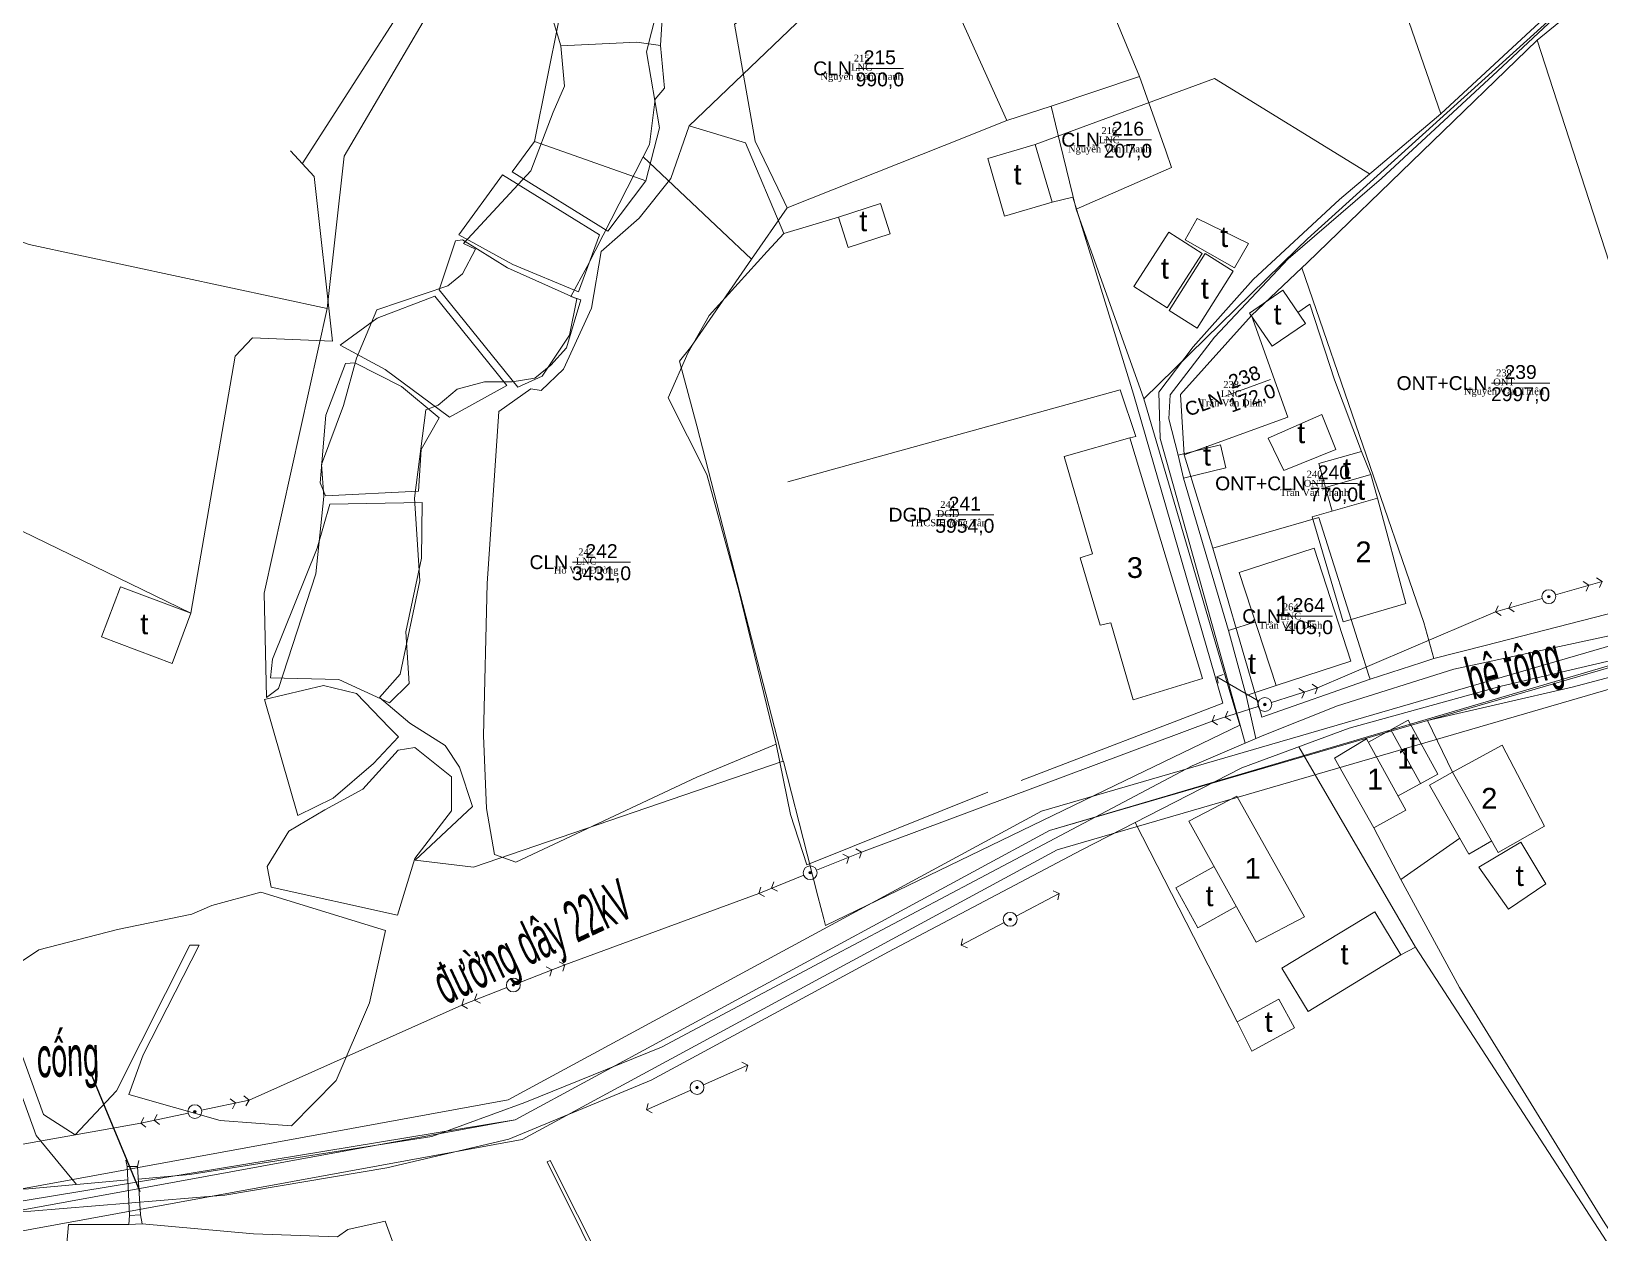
# Model space of a CAD drawing. Header units: metres. Extents: x 0 to 551036, y 0 to 1845929.
# Drawn here: x 547745.9 to 547972.4, y 1842076.3 to 1842249.8 of the extents above; entities that cross this region are included whole.
import ezdxf
from ezdxf.enums import TextEntityAlignment as Align

# ---------------------------------------------------------------- set-up
doc = ezdxf.new("R2010")
doc.units = ezdxf.units.M
doc.header["$MEASUREMENT"] = 0
doc.layers.get('Defpoints').update_dxf_attribs({"lineweight": 0})
for name, color, linetype, lineweight in [('BD HH1 KEM TMB$0$caucong', 7, 'Continuous', 0), ('BD HH1 KEM TMB$0$chamnha', 7, 'Continuous', 0), ('BD HH1 KEM TMB$0$Duong BT', 7, 'Continuous', 0), ('BD HH1 KEM TMB$0$duongdapcao', 7, 'Continuous', 0), ('BD HH1 KEM TMB$0$duongdat', 7, 'Continuous', 0), ('BD HH1 KEM TMB$0$duongdaydien', 7, 'Continuous', 0), ('BD HH1 KEM TMB$0$ghichuthuyetminh', 7, 'Continuous', 0), ('BD HH1 KEM TMB$0$Line7', 7, 'Continuous', 0), ('BD HH1 KEM TMB$0$nha', 7, 'Continuous', 0), ('BD HH1 KEM TMB$0$ranhgioithucvat', 7, 'Continuous', 0), ('BD HH1 KEM TMB$0$tuong_ke', 7, 'Continuous', 0), ('Level 10', 7, 'Continuous', 0), ('Level 13', 7, 'Continuous', 0), ('Level 15', 7, 'Continuous', 0), ('Level 2', 7, 'Continuous', 0), ('Level 4', 7, 'Continuous', 0)]:
    doc.layers.add(name, color=color, linetype=linetype, lineweight=lineweight)
doc.styles.add('BD HH1 KEM TMB$0$chamnha', font='', dxfattribs={"height": 4})
doc.styles.add('BD HH1 KEM TMB$0$ghichuduongdien', font='', dxfattribs={"height": 6})
doc.styles.add('BD HH1 KEM TMB$0$Standard', font='txt.shx')
doc.styles.get("Standard").update_dxf_attribs({"font": '', "height": 4})
doc.styles.add('Style-Arial', font='arial.ttf')
doc.styles.add('Style-Times New Roman', font='times.ttf')
doc.styles.get('BD HH1 KEM TMB$0$chamnha').set_extended_font_data('.VnArial')
doc.styles.get('BD HH1 KEM TMB$0$ghichuduongdien').set_extended_font_data('.VnArial Narrow')
doc.styles.get('Standard').set_extended_font_data('.VnArial')
doc.dimstyles.get("Standard").update_dxf_attribs({"dimtxt": 0.18, "dimasz": 0.18, "dimexe": 0.18, "dimexo": 0.0625, "dimgap": 0.09, "dimtad": 0, "dimtih": 1, "dimtoh": 1, "dimdec": 4, "dimzin": 0, "dimdsep": 46, "dimtxsty": 'Standard', "dimcen": 0.09, "dimadec": 0, "dimazin": 0, "dimtfac": 1, "dimtdec": 4, "dimtofl": 0, "dimtmove": 0, "dimatfit": 3, "dimfxl": 1, "dimtolj": 1, "dimtzin": 0, "dimarcsym": 0})

# ---------------------------------------------------------------- blocks, each defined once
blk = doc.blocks.new('BD HH1 KEM TMB$0$caothe')
blk.add_hatch(color=256).paths.add_polyline_path([(1.8, 0, 1), (-1.8, 0, 1)])
for p, q in [((-80, 0), (-73.9, 7.3)), ((-10, 0), (-80, 0)), ((-80, 0), (-73.9, -7.3)), ((-60, 0), (-53.9, 7.3)), ((-60, 0), (-53.9, -7.3)), ((10, 0), (80, 0)), ((60, 0), (53.9, 7.3)), ((60, 0), (53.9, -7.3)), ((80, 0), (73.9, 7.3)), ((80, 0), (73.9, -7.3))]:
    blk.add_line(p, q)
for radius in [10, 1.81]:
    blk.add_circle((0, 0), radius)
blk = doc.blocks.new('BD HH1 KEM TMB$0$hathe')
blk.add_hatch(color=256).paths.add_polyline_path([(-1.8, 0, 1), (1.8, 0, 1)])
for p, q in [((-80, 0), (-73.9, 7.3)), ((-80, 0), (-10, 0)), ((-80, 0), (-73.9, -7.3)), ((10, 0), (80, 0)), ((80, 0), (73.9, 7.3)), ((80, 0), (73.9, -7.3))]:
    blk.add_line(p, q)
for radius in [10, 1.81]:
    blk.add_circle((0, 0), radius)
blk = doc.blocks.new('BD HH1 KEM TMB$0$hathed')
blk.add_hatch(color=256).paths.add_polyline_path([(-1.8, 0, 1), (1.8, 0, 1)])
for p, q in [((10, 0), (80, 0)), ((80, 0), (73.9, 7.3)), ((80, 0), (73.9, -7.3))]:
    blk.add_line(p, q)
for radius in [10, 1.81]:
    blk.add_circle((0, 0), radius)
blk = doc.blocks.new('N_THUA_136')
at = {"layer": 'Level 13', "color": 2, "linetype": 'Continuous', "lineweight": 0}
blk.add_line((-0.81, 0), (6.04, 0), dxfattribs=at)
at = {"layer": 'Level 13', "color": 5, "linetype": 'Continuous', "lineweight": 0, "style": 'Style-Arial'}
blk.add_text('215', height=2, dxfattribs=at).set_placement((2.62, 1.6), align=Align.MIDDLE_CENTER)
at = {"layer": 'Level 2', "color": 3, "linetype": 'Continuous', "lineweight": 0, "style": 'Style-Arial'}
blk.add_text('CLN', height=2, dxfattribs=at).set_placement((-1.41, 0), align=Align.MIDDLE_RIGHT)
at = {"layer": 'Level 4', "color": 1, "linetype": 'Continuous', "lineweight": 0, "style": 'Style-Arial'}
blk.add_text('990,0', height=2, dxfattribs=at).set_placement((2.62, -1.6), align=Align.MIDDLE_CENTER)
blk = doc.blocks.new('N_THUA_138')
at = {"layer": 'Level 13', "color": 2, "linetype": 'Continuous', "lineweight": 0}
blk.add_line((-0.82, 0), (6.04, 0), dxfattribs=at)
at = {"layer": 'Level 13', "color": 5, "linetype": 'Continuous', "lineweight": 0, "style": 'Style-Arial'}
blk.add_text('216', height=2, dxfattribs=at).set_placement((2.61, 1.6), align=Align.MIDDLE_CENTER)
at = {"layer": 'Level 2', "color": 3, "linetype": 'Continuous', "lineweight": 0, "style": 'Style-Arial'}
blk.add_text('CLN', height=2, dxfattribs=at).set_placement((-1.42, 0), align=Align.MIDDLE_RIGHT)
at = {"layer": 'Level 4', "color": 1, "linetype": 'Continuous', "lineweight": 0, "style": 'Style-Arial'}
blk.add_text('207,0', height=2, dxfattribs=at).set_placement((2.61, -1.6), align=Align.MIDDLE_CENTER)
blk = doc.blocks.new('N_THUA_143')
at = {"layer": 'Level 13', "color": 2, "linetype": 'Continuous', "lineweight": 0}
blk.add_line((-0.77, -0.28), (5.68, 2.06), dxfattribs=at)
at = {"layer": 'Level 13', "color": 5, "linetype": 'Continuous', "lineweight": 0, "style": 'Style-Arial'}
blk.add_text('238', height=2, rotation=19.9463, dxfattribs=at).set_placement((1.91, 2.4), align=Align.MIDDLE_CENTER)
at = {"layer": 'Level 2', "color": 3, "linetype": 'Continuous', "lineweight": 0, "style": 'Style-Arial'}
blk.add_text('CLN', height=2, rotation=19.9463, dxfattribs=at).set_placement((-1.33, -0.48), align=Align.MIDDLE_RIGHT)
at = {"layer": 'Level 4', "color": 1, "linetype": 'Continuous', "lineweight": 0, "style": 'Style-Arial'}
blk.add_text('172,0', height=2, rotation=19.9463, dxfattribs=at).set_placement((3, -0.61), align=Align.MIDDLE_CENTER)
blk = doc.blocks.new('N_THUA_145')
at = {"layer": 'Level 13', "color": 2, "linetype": 'Continuous', "lineweight": 0}
blk.add_line((-1.79, 0), (6.62, 0), dxfattribs=at)
at = {"layer": 'Level 13', "color": 5, "linetype": 'Continuous', "lineweight": 0, "style": 'Style-Arial'}
blk.add_text('241', height=2, dxfattribs=at).set_placement((2.41, 1.6), align=Align.MIDDLE_CENTER)
at = {"layer": 'Level 2', "color": 3, "linetype": 'Continuous', "lineweight": 0, "style": 'Style-Arial'}
blk.add_text('DGD', height=2, dxfattribs=at).set_placement((-2.39, 0), align=Align.MIDDLE_RIGHT)
at = {"layer": 'Level 4', "color": 1, "linetype": 'Continuous', "lineweight": 0, "style": 'Style-Arial'}
blk.add_text('5954,0', height=2, dxfattribs=at).set_placement((2.41, -1.6), align=Align.MIDDLE_CENTER)
blk = doc.blocks.new('N_THUA_147')
at = {"layer": 'Level 13', "color": 2, "linetype": 'Continuous', "lineweight": 0}
blk.add_line((-1.99, 0), (6.42, 0), dxfattribs=at)
at = {"layer": 'Level 13', "color": 5, "linetype": 'Continuous', "lineweight": 0, "style": 'Style-Arial'}
blk.add_text('242', height=2, dxfattribs=at).set_placement((2.22, 1.6), align=Align.MIDDLE_CENTER)
at = {"layer": 'Level 2', "color": 3, "linetype": 'Continuous', "lineweight": 0, "style": 'Style-Arial'}
blk.add_text('CLN', height=2, dxfattribs=at).set_placement((-2.59, 0), align=Align.MIDDLE_RIGHT)
at = {"layer": 'Level 4', "color": 1, "linetype": 'Continuous', "lineweight": 0, "style": 'Style-Arial'}
blk.add_text('3431,0', height=2, dxfattribs=at).set_placement((2.22, -1.6), align=Align.MIDDLE_CENTER)
blk = doc.blocks.new('N_THUA_150')
at = {"layer": 'Level 13', "color": 2, "linetype": 'Continuous', "lineweight": 0}
blk.add_line((-0.82, 0), (6.04, 0), dxfattribs=at)
at = {"layer": 'Level 13', "color": 5, "linetype": 'Continuous', "lineweight": 0, "style": 'Style-Arial'}
blk.add_text('264', height=2, dxfattribs=at).set_placement((2.61, 1.6), align=Align.MIDDLE_CENTER)
at = {"layer": 'Level 2', "color": 3, "linetype": 'Continuous', "lineweight": 0, "style": 'Style-Arial'}
blk.add_text('CLN', height=2, dxfattribs=at).set_placement((-1.42, 0), align=Align.MIDDLE_RIGHT)
at = {"layer": 'Level 4', "color": 1, "linetype": 'Continuous', "lineweight": 0, "style": 'Style-Arial'}
blk.add_text('405,0', height=2, dxfattribs=at).set_placement((2.61, -1.6), align=Align.MIDDLE_CENTER)
blk = doc.blocks.new('N_THUA_181')
at = {"layer": 'Level 13', "color": 2, "linetype": 'Continuous', "lineweight": 0}
blk.add_line((-1.8, 0), (6.61, 0), dxfattribs=at)
at = {"layer": 'Level 13', "color": 5, "linetype": 'Continuous', "lineweight": 0, "style": 'Style-Arial'}
blk.add_text('239', height=2, dxfattribs=at).set_placement((2.4, 1.6), align=Align.MIDDLE_CENTER)
at = {"layer": 'Level 2', "color": 3, "linetype": 'Continuous', "lineweight": 0, "style": 'Style-Arial'}
blk.add_text('ONT+CLN', height=2, dxfattribs=at).set_placement((-2.4, 0), align=Align.MIDDLE_RIGHT)
at = {"layer": 'Level 4', "color": 1, "linetype": 'Continuous', "lineweight": 0, "style": 'Style-Arial'}
blk.add_text('2997,0', height=2, dxfattribs=at).set_placement((2.4, -1.6), align=Align.MIDDLE_CENTER)
blk = doc.blocks.new('N_THUA_182')
at = {"layer": 'Level 13', "color": 2, "linetype": 'Continuous', "lineweight": 0}
blk.add_line((-0.64, 0), (6.22, 0), dxfattribs=at)
at = {"layer": 'Level 13', "color": 5, "linetype": 'Continuous', "lineweight": 0, "style": 'Style-Arial'}
blk.add_text('240', height=2, dxfattribs=at).set_placement((2.79, 1.6), align=Align.MIDDLE_CENTER)
at = {"layer": 'Level 2', "color": 3, "linetype": 'Continuous', "lineweight": 0, "style": 'Style-Arial'}
blk.add_text('ONT+CLN', height=2, dxfattribs=at).set_placement((-1.24, 0), align=Align.MIDDLE_RIGHT)
at = {"layer": 'Level 4', "color": 1, "linetype": 'Continuous', "lineweight": 0, "style": 'Style-Arial'}
blk.add_text('770,0', height=2, dxfattribs=at).set_placement((2.79, -1.6), align=Align.MIDDLE_CENTER)

msp = doc.modelspace()

# ---------------------------------------------------------------- linework, layer by layer
at = {"layer": 'BD HH1 KEM TMB$0$caucong', "flags": 128}
for points in [[(547759.55474, 1842086.80276), (547759.73448, 1842085.88865)], [(547761.23231, 1842085.86177), (547761.42404, 1842086.75436)], [(547881.42884, 1841963.14867), (547877.38005, 1841971.79253), (547869.71116, 1841987.74631), (547857.78843, 1842012.05068), (547849.83196, 1842028.27869), (547837.9332, 1842052.43788), (547832.73273, 1842063.1275), (547820.84595, 1842086.73823), (547820.39061, 1842086.54466)], [(547820.39061, 1842086.54466), (547830.43206, 1842066.41289), (547847.95068, 1842031.2307), (547869.10005, 1841987.74093), (547880.97301, 1841962.94657)], [(547759.95017, 1842077.51117), (547760.08198, 1842078.80167)], [(547761.62915, 1842078.88973), (547761.89136, 1842077.62409)]]:
    msp.add_lwpolyline(points, dxfattribs=at)
msp.add_lwpolyline([(547759.73448, 1842085.88865), (547760.08198, 1842078.80167), (547761.62774, 1842078.91459), (547761.23231, 1842085.86177), (547759.73448, 1842085.88865)], close=True, dxfattribs=at)
at = {"layer": 'BD HH1 KEM TMB$0$Duong BT', "flags": 128}
for points in [[(548163.05262, 1842242.22226), (548144.35329, 1842236.6833), (548125.85209, 1842229.82215), (548112.64722, 1842223.74606), (548090.86278, 1842210.00226), (548078.17316, 1842203.79712), (548062.7515, 1842198.3125), (548046.34727, 1842193.80114), (548039.67294, 1842190.80073), (548013.18762, 1842175.3711), (547999.18359, 1842169.53441), (547975.13443, 1842162.80769), (547951.37286, 1842157.69947), (547934.5732, 1842152.40843), (547923.65701, 1842148.06913), (547913.56763, 1842143.74596), (547882.16112, 1842127.14156), (547861.23943, 1842116.0863), (547836.92666, 1842103.12755), (547817.1553, 1842095.11033), (547803.73474, 1842090.21182), (547768.76939, 1842084.73258), (547761.33418, 1842084.07215)], [(547681.26017, 1842072.93528), (547699.10232, 1842076.57018), (547723.97828, 1842078.70488), (547745.79867, 1842079.44154), (547773.83805, 1842081.73218), (547797.21618, 1842085.6897), (547814.85463, 1842089.85156), (547835.41684, 1842098.33658), (547869.71116, 1842116.90361), (547897.53485, 1842131.56689), (547920.72126, 1842143.4556), (547936.23878, 1842149.19294), (547958.20296, 1842155.26903), (547983.57021, 1842161.16768), (547999.12368, 1842165.67367), (548017.8166, 1842173.44892), (548041.63809, 1842187.25186), (548053.20134, 1842192.02133), (548079.68298, 1842200.05468), (548089.62857, 1842205.23817), (548114.39669, 1842220.8532), (548132.19091, 1842229.30058), (548152.58536, 1842236.3553), (548165.74311, 1842239.09384)], [(547759.8301, 1842083.93855), (547745.46316, 1842082.66241), (547715.78216, 1842081.69454), (547693.96177, 1842079.88246), (547665.97032, 1842071.63403)]]:
    msp.add_lwpolyline(points, dxfattribs=at)
at = {"layer": 'BD HH1 KEM TMB$0$duongdapcao', "flags": 128}
for points in [[(547848.22629, 1842379.18667), (547853.95313, 1842353.08343), (547856.99185, 1842331.54965), (547846.20439, 1842303.49262), (547822.81941, 1842283.13116), (547813.41493, 1842274.97672), (547808.1528, 1842266.77429), (547822.14647, 1842251.63286), (547818.57059, 1842233.9117)], [(547834.64709, 1842228.24127), (547836.61388, 1842235.9027), (547834.73024, 1842246.86272), (547838.37969, 1842261.34381), (547842.18108, 1842267.43847), (547849.23055, 1842264.35162), (547865.78918, 1842270.95057), (547877.51098, 1842281.39859), (547885.20289, 1842297.50267), (547881.71793, 1842305.02219), (547878.86644, 1842308.97981), (547880.05501, 1842315.62855), (547882.74799, 1842318.71566), (547884.88646, 1842327.50143), (547894.89509, 1842331.16854), (547895.90839, 1842340.53457), (547889.44932, 1842352.17878)]]:
    msp.add_lwpolyline(points, dxfattribs=at)
for points in [[(547818.57059, 1842233.9117), (547815.35541, 1842229.56424), (547829.16244, 1842220.99584), (547834.64709, 1842228.24127), (547818.57059, 1842233.9117)], [(547813.95389, 1842229.10768), (547807.65393, 1842220.45151), (547815.41582, 1842216.1795), (547824.92199, 1842212.24472), (547827.95951, 1842220.45151), (547813.95389, 1842229.10768)], [(547807.14428, 1842219.59947), (547804.7821, 1842212.51701), (547816.1438, 1842198.4645), (547819.68738, 1842200.03847), (547823.62455, 1842205.94039), (547824.69349, 1842211.22432), (547814.68127, 1842215.66494), (547808.15639, 1842219.71214), (547807.14428, 1842219.59947)], [(547804.16, 1842211.61724), (547795.83522, 1842208.41336), (547790.49174, 1842204.53478), (547797.01661, 1842200.99342), (547806.29727, 1842194.13578), (547814.56582, 1842198.68881), (547804.16, 1842211.61724)], [(547791.27475, 1842201.87215), (547788.40651, 1842194.39601), (547787.61872, 1842184.61551), (547788.35028, 1842182.76052), (547801.79303, 1842183.43497), (547802.18722, 1842189.44955), (547804.77432, 1842194.00258), (547799.37461, 1842198.55561), (547792.62483, 1842201.98456), (547791.27475, 1842201.87215)], [(547789.01545, 1842181.55817), (547787.15394, 1842175.19096), (547780.71101, 1842159.1649), (547780.42449, 1842156.44633), (547790.30392, 1842156.23178), (547797.60641, 1842152.86904), (547800.46987, 1842155.65947), (547799.9692, 1842163.09994), (547802.2602, 1842173.75995), (547802.33138, 1842181.77298), (547789.01545, 1842181.55817)], [(547797.58009, 1842149.27379), (547792.85393, 1842154.18868), (547788.06316, 1842155.33765), (547779.5685, 1842153.35896), (547784.35867, 1842136.57171), (547789.48442, 1842139.10961), (547795.30464, 1842144.07608), (547798.93137, 1842147.92387), (547797.58009, 1842149.27379)], [(547798.85959, 1842146.00293), (547793.74999, 1842140.38613), (547788.25697, 1842137.38603), (547783.08337, 1842134.32227), (547779.95373, 1842129.21593), (547780.52857, 1842126.21583), (547798.79618, 1842122.19455), (547801.28697, 1842130.3649), (547806.58798, 1842137.25848), (547806.58798, 1842142.17336), (547801.28697, 1842146.38609), (547798.85959, 1842146.00293)], [(547769.08013, 1842122.32082), (547758.34951, 1842120.12733), (547746.96806, 1842117.20242), (547741.6838, 1842113.62795), (547743.14693, 1842105.74735), (547747.61828, 1842093.3984), (547752.20563, 1842090.46451), (547758.1868, 1842096.81067), (547768.75533, 1842117.85248), (547770.14309, 1842117.85248), (547762.01391, 1842102.00555), (547759.97654, 1842096.29483), (547773.13993, 1842092.53636), (547783.45423, 1842091.73898), (547789.89357, 1842098.28814), (547794.73757, 1842109.50659), (547797.04637, 1842119.96445), (547779.00981, 1842125.50879), (547771.94359, 1842123.5727), (547769.08013, 1842122.32082)], [(547771.46549, 1842062.31556), (547775.8751, 1842062.00369), (547786.83922, 1842065.00948), (547800.51141, 1842068.29487), (547796.97653, 1842078.00586), (547791.58434, 1842076.8014), (547790.12246, 1842075.70448), (547777.98404, 1842076.18304), (547761.89136, 1842077.62409), (547759.95017, 1842077.51117), (547751.26276, 1842077.50042), (547750.67561, 1842070.92963), (547750.36406, 1842065.9881), (547753.62334, 1842064.69761), (547763.96436, 1842067.19795), (547768.35, 1842066.27309), (547770.71058, 1842063.26731), (547771.46549, 1842062.31556)]]:
    msp.add_lwpolyline(points, close=True, dxfattribs=at)
at = {"layer": 'BD HH1 KEM TMB$0$duongdat', "flags": 128}
for points in [[(547921.20747, 1842147.01953), (547910.7477, 1842184.52239), (547908.95431, 1842191.02119), (547908.7506, 1842197.70489), (547913.71142, 1842204.26492), (547922.37487, 1842213.98667), (547934.82483, 1842225.57427), (547949.46762, 1842237.93078), (547964.97316, 1842252.27681), (547981.4373, 1842267.94023), (548009.77625, 1842293.15332), (548031.08138, 1842310.4675), (548057.62293, 1842333.55128), (548072.32498, 1842347.71751)], [(548024.10443, 1842181.73094), (548019.41029, 1842194.05386), (548014.22181, 1842210.1797), (548008.17058, 1842229.52104), (548002.98209, 1842246.21147), (547995.73259, 1842268.91348), (547992.94064, 1842276.50591), (547978.99285, 1842264.05798), (547957.68771, 1842244.09291), (547940.91201, 1842228.57467), (547927.43154, 1842216.96557), (547916.76699, 1842205.67372), (547910.36826, 1842197.32312), (547910.17654, 1842193.86566), (547911.51859, 1842188.64453)], [(547922.78052, 1842147.69357), (547921.34436, 1842153.93014)], [(547945.83688, 1842117.5865), (547979.42422, 1842065.80528), (548010.44728, 1842016.56742), (548037.30038, 1841971.62584), (548038.942, 1841972.67437), (547995.93612, 1842042.62063), (547972.90611, 1842078.12572), (547952.16371, 1842111.75238), (547943.71595, 1842127.34589)], [(547752.39297, 1842083.27795), (547746.58953, 1842090.34625), (547739.17227, 1842110.77913)]]:
    msp.add_lwpolyline(points, dxfattribs=at)
at = {"layer": 'BD HH1 KEM TMB$0$duongdaydien', "flags": 128}
for points in [[(547957.39016, 1842165.99301), (547931.69123, 1842155.0223)], [(547916.43761, 1842150.19246), (547865.80971, 1842131.3044)], [(547850.96542, 1842125.33388), (547822.9521, 1842115.01052)], [(547808.05129, 1842109.18249), (547777.32406, 1842095.48457)], [(547761.67661, 1842092.14435), (547726.21452, 1842085.85455)]]:
    msp.add_lwpolyline(points, dxfattribs=at)
at = {"layer": 'BD HH1 KEM TMB$0$Line7', "color": 7, "flags": 128}
for points in [[(547244.75993, 1841942.61824), (547353.67218, 1841993.24214), (547454.85171, 1842006.55876), (547660.77425, 1842067.35435), (547814.77334, 1842095.50202), (547891.79164, 1842137.20629), (547999.58168, 1842168.55117), (548057.17261, 1842197.72398), (548110.3341, 1842221.87445), (548150.01338, 1842240.72661), (548178.72365, 1842245.05815), (548218.79285, 1842229.72757), (548265.29558, 1842214.16635), (548304.51484, 1842209.25956), (548346.56974, 1842211.63666)], [(547246.02445, 1841939.89777), (547354.51963, 1841990.32781), (547455.47598, 1842003.61505), (547661.47064, 1842064.43193), (547815.78218, 1842092.63671), (547892.93771, 1842134.41529), (548000.68788, 1842165.74858), (548058.47143, 1842195.01896), (548111.59832, 1842219.15371), (548150.89986, 1842237.82641), (548178.38974, 1842241.97382), (548217.78038, 1842226.90286), (548264.6268, 1842211.22663), (548304.41244, 1842206.24898), (548346.36613, 1842208.62036)], [(547247.28896, 1841937.17729), (547355.36708, 1841987.41347), (547456.10024, 1842000.67134), (547662.16704, 1842061.50952), (547816.79101, 1842089.7714), (547894.08378, 1842131.62429), (548001.79407, 1842162.94599), (548059.77025, 1842192.31394), (548112.86253, 1842216.43297), (548151.78634, 1842234.9262), (548178.05584, 1842238.8895), (548216.76791, 1842224.07815), (548263.95802, 1842208.28691), (548304.31004, 1842203.23841), (548346.16251, 1842205.60406)]]:
    msp.add_lwpolyline(points, dxfattribs=at)
at = {"layer": 'BD HH1 KEM TMB$0$nha'}
msp.add_line((547944.76555, 1842150.33303), (547939.02964, 1842147.18252), dxfattribs=at)
at = {"layer": 'BD HH1 KEM TMB$0$nha', "flags": 128}
for points in [[(547884.03042, 1842231.48367), (547890.8725, 1842233.49469), (547893.31853, 1842225.17261), (547886.47644, 1842223.16158), (547884.03042, 1842231.48367)], [(547862.46166, 1842223.01478), (547868.54884, 1842224.96666), (547869.9573, 1842220.5742), (547863.87012, 1842218.62232), (547862.46166, 1842223.01478)], [(547912.56108, 1842219.7509), (547919.67877, 1842215.66432), (547921.69942, 1842219.18374), (547914.30805, 1842222.79362), (547912.56108, 1842219.7509)], [(547909.94887, 1842209.89472), (547915.01753, 1842217.75062), (547910.20424, 1842220.85617), (547905.13558, 1842213.00027), (547909.94887, 1842209.89472)], [(547915.46088, 1842217.77213), (547919.49903, 1842215.21265), (547914.27336, 1842206.968), (547910.23521, 1842209.52749), (547915.46088, 1842217.77213)], [(547921.83565, 1842209.15268), (547925.13087, 1842204.35096), (547929.93863, 1842207.65032), (547926.6434, 1842212.45204), (547921.83565, 1842209.15268)], [(547926.82846, 1842186.39582), (547934.33354, 1842189.44033), (547932.28656, 1842194.48638), (547924.54373, 1842191.06959), (547926.82846, 1842186.39582)], [(547904.58065, 1842191.13949), (547915.07744, 1842156.38746), (547905.024, 1842153.31178), (547901.81266, 1842164.42619), (547900.29086, 1842164.06592), (547897.39106, 1842173.79843), (547899.15251, 1842174.37377), (547895.05445, 1842188.41331), (547904.58065, 1842191.13949)], [(547911.51859, 1842188.64453), (547917.64172, 1842190.10709), (547918.44897, 1842186.79369), (547912.31345, 1842185.29889), (547911.51859, 1842188.64453)], [(547930.90651, 1842179.72934), (547935.38802, 1842164.56061), (547944.40986, 1842167.22606), (547940.33685, 1842182.39479), (547930.90651, 1842179.72934)], [(547920.37377, 1842171.67448), (547931.17013, 1842175.19647), (547936.48979, 1842158.88945), (547925.69343, 1842155.36747), (547920.37377, 1842171.67448)], [(547756.03185, 1842162.37215), (547766.22907, 1842158.55442), (547768.93658, 1842165.78624), (547758.73936, 1842169.60397), (547756.03185, 1842162.37215)], [(547938.76712, 1842147.66047), (547944.42293, 1842137.36338), (547939.78359, 1842134.81516), (547934.10587, 1842144.84826), (547938.76712, 1842147.66047)], [(547951.16915, 1842142.83186), (547957.78357, 1842131.24964), (547964.46174, 1842135.06344), (547958.33477, 1842146.75175), (547951.16915, 1842142.83186)], [(547913.07458, 1842135.76214), (547922.79426, 1842118.28552), (547929.80772, 1842121.92872), (547920.02795, 1842139.37413), (547913.07458, 1842135.76214)], [(547954.97963, 1842129.13108), (547961.04285, 1842132.74985), (547964.65734, 1842126.69381), (547959.25744, 1842123.07504), (547954.97963, 1842129.13108)], [(547926.52086, 1842114.51619), (547939.92944, 1842122.66784), (547943.71118, 1842116.44727), (547930.30261, 1842108.29562), (547926.52086, 1842114.51619)], [(547920.0795, 1842106.75904), (547926.10147, 1842110.04247), (547928.34705, 1842105.92395), (547922.18121, 1842102.56207), (547920.0795, 1842106.75904)]]:
    msp.add_lwpolyline(points, close=True, dxfattribs=at)
for points in [[(547939.36864, 1842185.82028), (547938.00932, 1842189.17034), (547931.8528, 1842187.43022), (547932.8302, 1842183.97221)], [(547940.33685, 1842182.39479), (547939.36864, 1842185.82028), (547932.8302, 1842183.97221), (547933.7984, 1842180.54672)], [(547925.69343, 1842155.36747), (547921.34436, 1842153.93014), (547918.83174, 1842163.31045), (547922.69152, 1842164.56958)], [(547946.55377, 1842141.19749), (547942.28447, 1842148.97027)], [(547949.03485, 1842142.56025), (547944.76555, 1842150.33303)], [(547943.29894, 1842139.40974), (547949.03485, 1842142.56025)], [(547956.83799, 1842132.90541), (547953.52629, 1842131.01415), (547947.85745, 1842140.9406), (547951.16915, 1842142.83186)], [(547919.93236, 1842123.43141), (547914.39838, 1842120.35366), (547911.19301, 1842126.11712), (547916.72699, 1842129.19486)]]:
    msp.add_lwpolyline(points, dxfattribs=at)
at = {"layer": 'BD HH1 KEM TMB$0$ranhgioithucvat', "flags": 128}
for points in [[(547949.46762, 1842237.93078), (547939.53316, 1842266.74247), (547911.95559, 1842284.08765), (547901.54139, 1842287.17117), (547886.88495, 1842278.69131), (547882.83472, 1842266.9352), (547864.12865, 1842258.45535), (547840.90489, 1842236.22087)], [(547785.00799, 1842230.73105), (547808.1528, 1842266.77429)], [(547890.8725, 1842233.49469), (547916.77686, 1842243.03752), (547939.17726, 1842229.24712)], [(547741.04698, 1842179.32963), (547768.93658, 1842165.78624), (547775.31609, 1842202.91026), (547777.83021, 1842205.59059), (547789.39649, 1842205.08784), (547786.71428, 1842228.87542), (547783.3017, 1842232.58668)]]:
    msp.add_lwpolyline(points, dxfattribs=at)
at = {"layer": 'BD HH1 KEM TMB$0$tuong_ke', "flags": 128}
for points in [[(547862.46166, 1842223.01478), (547854.60105, 1842220.64349), (547849.04111, 1842233.75279), (547840.90489, 1842236.22087), (547838.24475, 1842228.59618), (547833.70332, 1842222.83734), (547828.17933, 1842218.04636), (547826.80132, 1842209.84095), (547822.76317, 1842201.07094), (547819.52786, 1842197.94686), (547818.04201, 1842198.19959), (547813.39275, 1842194.9357), (547811.71518, 1842170.07749), (547811.17596, 1842148.1229), (547811.64328, 1842137.59459), (547812.8056, 1842130.94315), (547815.87316, 1842129.85698), (547842.00729, 1842142.13284), (547853.48666, 1842146.87004), (547855.55966, 1842136.71813), (547857.92024, 1842129.46446), (547884.03042, 1842139.96588)], [(547888.88339, 1842141.61664), (547917.98922, 1842152.82246), (547905.07944, 1842197.45039), (547896.31262, 1842225.87538), (547893.31853, 1842225.17261)], [(547854.60105, 1842220.64349), (547852.16857, 1842218.03561), (547843.81667, 1842208.82468), (547840.70119, 1842203.37233), (547837.84932, 1842196.92522), (547843.46918, 1842185.83232), (547848.09448, 1842169.02358), (547853.48666, 1842146.87004)], [(547938.00932, 1842189.17034), (547934.10587, 1842199.51159), (547930.55901, 1842210.42167), (547928.8443, 1842209.24494)], [(547904.58065, 1842191.13949), (547905.43141, 1842191.32231), (547903.14273, 1842198.08667), (547855.14027, 1842184.79454)], [(547912.31345, 1842185.29889), (547918.83174, 1842163.31045)], [(547999.4853, 1842158.32775), (547997.39818, 1842162.79156), (547968.4601, 1842155.11847), (547947.55823, 1842150.31932), (547951.16915, 1842142.83186)], [(547943.71118, 1842116.44727), (547945.83688, 1842117.5865), (547928.94995, 1842146.49802)], [(547905.32294, 1842135.56019), (547920.0795, 1842106.75904)], [(547939.78756, 1842134.80814), (547943.71595, 1842127.34589), (547952.22207, 1842133.29791)]]:
    msp.add_lwpolyline(points, dxfattribs=at)
at = {"layer": 'Defpoints', "color": 1, "flags": 128}
msp.add_lwpolyline([(548178.13192, 1842242.67943), (548144.35329, 1842236.6833), (548090.86278, 1842210.00226), (548031.21187, 1842181.21057), (547991.34695, 1842163.42067), (547892.93771, 1842134.41529), (547815.78218, 1842092.63671), (547694.35719, 1842072.65998), (547635.21894, 1842059.80952), (547405.07827, 1841990.93223), (547366.72636, 1841990.53063)], dxfattribs=at)
at = {"layer": 'Level 10', "color": 5, "linetype": 'Continuous', "lineweight": 0}
for p, q in [((547893.19, 1842239.05), (547905.97, 1842243.33)), ((547886.77, 1842236.95), (547893.19, 1842239.05)), ((547849.93, 1842216.93), (547855.04, 1842224.34)), ((547896.83, 1842224.17), (547906.57, 1842196.75)), ((547922.15, 1842208.81), (547929.41, 1842215.7)), ((547912.39, 1842188.67), (547916.54, 1842175.21))]:
    msp.add_line(p, q, dxfattribs=at)
at = {"layer": 'Level 10', "color": 5, "linetype": 'Continuous', "lineweight": 0, "flags": 128}
for points in [[(547788.63, 1842209.83), (547791.06, 1842231.81), (547811.6294, 1842266.8015), (547816.49, 1842275.07), (547818.408, 1842277.2786), (547828.11, 1842288.45)], [(547906.57, 1842196.75), (547928.6959, 1842218.3617), (547930.24, 1842219.87), (547969.4563, 1842255.4315), (547980.9121, 1842265.8197), (547982.71, 1842267.45), (548000, 1842282.97)], [(547886.45, 1842278.14), (547892.3228, 1842271.5277), (547895.98, 1842267.41), (547898.6878, 1842260.8831), (547905.97, 1842243.33)], [(547963.39, 1842248.55), (547971.5112, 1842255.2269), (547984.1933, 1842265.6536), (547995.61, 1842275.04)], [(547822.39, 1842247.76), (547819.48, 1842257.31), (547821.8853, 1842264.5108), (547822.7, 1842266.95), (547831.44, 1842270.14)], [(547855.04, 1842224.34), (547853.6912, 1842227.1731), (547850.46, 1842233.96), (547847.45, 1842250.86), (547853.74, 1842254.96), (547860.631, 1842259.1608), (547873.31, 1842266.89)], [(547873.31, 1842266.89), (547875.8078, 1842261.334), (547886.77, 1842236.95)], [(547836.75, 1842247.81), (547837.1, 1842253.24), (547839.44, 1842257.16)], [(547929.41, 1842215.7), (547930.1673, 1842216.4321), (547963.39, 1842248.55)], [(547963.39, 1842248.55), (547981.3336, 1842193.3608), (547985.98, 1842179.07), (547987.89, 1842173.17), (547989.04, 1842169.64)], [(547698.39, 1842248.07), (547700.84, 1842234.63), (547745.56, 1842219.04), (547788.63, 1842209.83)], [(547822.39, 1842247.76), (547822.91, 1842241.92), (547821.25, 1842238.16), (547818.05, 1842229.68), (547808.33, 1842219.22), (547810.05, 1842218.39), (547808.15, 1842214.81), (547806.06, 1842213.11), (547795.78, 1842209.63), (547792.87, 1842202.62), (547790.96, 1842195.8), (547787.8, 1842187.28), (547788.13, 1842182.66), (547786.96, 1842171.49), (547781.59, 1842154.92), (547779.85, 1842153.65), (547779.51, 1842168.71), (547788.63, 1842209.83)], [(547822.39, 1842247.76), (547833.33, 1842248.3), (547836.75, 1842247.81)], [(547834.28, 1842231.74), (547835.19, 1842233.52), (547835.98, 1842240.03), (547837.32, 1842241.65), (547836.75, 1842247.81)], [(547905.97, 1842243.33), (547909.7463, 1842232.5884), (547910.6, 1842230.16), (547896.83, 1842224.17)], [(547893.19, 1842239.05), (547894.4676, 1842233.8274), (547896.83, 1842224.17)], [(547855.04, 1842224.34), (547877.7596, 1842233.3691), (547886.77, 1842236.95)], [(547834.28, 1842231.74), (547826.18, 1842215.89), (547823.8, 1842211.55), (547825.26, 1842211.07), (547823.2, 1842204.13), (547820.91, 1842201.65), (547818.62, 1842199.73), (547815.34, 1842199.24), (547811.32, 1842199.21), (547807.4, 1842198.14), (547804.65, 1842195.87), (547802.88, 1842195.2), (547801.23, 1842182.44), (547802.01, 1842170.46), (547799.15, 1842156.98), (547796.18, 1842153.62), (547800.55, 1842149.94), (547805.66, 1842146.69), (547807.74, 1842143.57), (547809.6, 1842137.9), (547801.31, 1842130.14), (547809.74, 1842129.1), (547854.468, 1842144.4424), (547854.49, 1842144.45)], [(547834.28, 1842231.74), (547845.6296, 1842220.9996), (547849.93, 1842216.93)], [(547849.93, 1842216.93), (547841.11, 1842204.17), (547839.51, 1842202.19), (547842.02, 1842192.86), (547854.49, 1842144.45)], [(547929.41, 1842215.7), (547947.03, 1842164.44), (547948.48, 1842159.26)], [(547912.39, 1842188.67), (547911.86, 1842197.41), (547922.15, 1842208.81)], [(547912.39, 1842188.67), (547927.38, 1842194.11), (547922.15, 1842208.81)], [(547906.57, 1842196.75), (547919.15, 1842153.96), (547920.2877, 1842150.0936), (547920.43, 1842149.61), (547903.9, 1842141.62), (547860.61, 1842120.69), (547860.354, 1842121.6816), (547859.51, 1842124.95), (547857.96, 1842130.98), (547854.5101, 1842144.3722), (547854.49, 1842144.45)], [(547916.54, 1842175.21), (547931.84, 1842179.62), (547937.78, 1842160.96), (547939.1059, 1842156.7864), (547939.27, 1842156.27)], [(547916.54, 1842175.21), (547922.37, 1842155.16), (547923.4279, 1842151.5115), (547923.64, 1842150.78), (547939.27, 1842156.27)], [(547948.48, 1842159.26), (547955.9, 1842161.16), (547989.04, 1842169.64)], [(547939.27, 1842156.27), (547946.7222, 1842158.6893), (547948.48, 1842159.26)]]:
    msp.add_lwpolyline(points, dxfattribs=at)

# ---------------------------------------------------------------- block references
at = {"layer": 'BD HH1 KEM TMB$0$duongdaydien'}
for name, p, xscale, yscale, zscale, rotation in [('BD HH1 KEM TMB$0$caothe', (547965.081, 1842168.19552), 0.1, 0.1, 0.1, 15.98070190098047), ('BD HH1 KEM TMB$0$caothe', (547924.06442, 1842152.60738), 0.1, 0.1, 0.1, 17.56964666261635), ('BD HH1 KEM TMB$0$hathed', (547924.06442, 1842152.60738), 0.09999999999999999, 0.09999999999999999, 0.09999999999999999, 149.904869971633), ('BD HH1 KEM TMB$0$caothe', (547858.38756, 1842128.31914), 0.1, 0.1, 0.1, 21.91050422635431), ('BD HH1 KEM TMB$0$hathe', (547887.27771, 1842121.58704), 0.1, 0.1, 0.1, 27.89353929896268), ('BD HH1 KEM TMB$0$caothe', (547815.50169, 1842112.09651), 0.1, 0.1, 0.1, 21.36154814189561), ('BD HH1 KEM TMB$0$hathe', (547842.04324, 1842097.29343), 0.1, 0.1, 0.1, 23.82105195485228), ('BD HH1 KEM TMB$0$caothe', (547769.50034, 1842093.81446), 0.1, 0.1, 0.1, 192.049940529373)]:
    msp.add_blockref(name, p, dxfattribs=dict(at, xscale=xscale, yscale=yscale, zscale=zscale, rotation=rotation))
at = {"layer": 'Level 2', "color": 3, "linetype": 'Continuous', "lineweight": 0}
for name, p in [('N_THUA_136', (547865.82149, 1842244.50065)), ('N_THUA_138', (547901.67037, 1842234.19623)), ('N_THUA_143', (547919.1999, 1842197.50287)), ('N_THUA_181', (547958.60596, 1842199.03649)), ('N_THUA_182', (547931.24185, 1842184.55069)), ('N_THUA_145', (547878.30636, 1842180.0267)), ('N_THUA_147', (547826.02291, 1842173.17193)), ('N_THUA_150', (547927.79928, 1842165.37789))]:
    msp.add_blockref(name, p, dxfattribs=at)

# ---------------------------------------------------------------- texts
at = {"layer": 'BD HH1 KEM TMB$0$chamnha', "style": 'BD HH1 KEM TMB$0$chamnha'}
for s, p in [('t', (547887.74504, 1842227.71434)), ('t', (547865.48129, 1842220.97687)), ('t', (547917.59379, 1842218.69161)), ('t', (547909.05017, 1842214.1211)), ('t', (547914.8258, 1842211.23361)), ('t', (547925.29863, 1842207.5073)), ('t', (547928.72567, 1842190.36519)), ('t', (547915.12537, 1842187.11744)), ('t', (547935.34008, 1842185.19244)), ('t', (547937.38912, 1842182.18666)), ('2', (547937.14946, 1842173.16393)), ('3', (547904.12531, 1842170.89481)), ('1', (547925.46639, 1842165.35104)), ('t', (547761.61576, 1842162.76467)), ('t', (547921.61996, 1842157.04884)), ('t', (547944.97413, 1842145.50427)), ('1', (547943.16475, 1842143.33731)), ('1', (547938.82703, 1842140.33152)), ('2', (547955.31515, 1842137.56771)), ('1', (547921.14066, 1842127.46418)), ('t', (547960.29993, 1842126.4049)), ('t', (547915.48485, 1842123.49053)), ('t', (547934.98061, 1842115.07541)), ('t', (547924.02847, 1842105.33215))]:
    msp.add_text(s, height=3, dxfattribs=at).set_placement(p)
at = {"layer": 'BD HH1 KEM TMB$0$duongdaydien', "style": 'BD HH1 KEM TMB$0$ghichuduongdien', "width": 0.6}
msp.add_text(' ®\xadêng d©y 22kV', height=6, rotation=25.2547693, dxfattribs=at).set_placement((547804.69523, 1842108.71673))
at = {"layer": 'BD HH1 KEM TMB$0$ghichuthuyetminh', "linetype": 'ByBlock', "style": 'BD HH1 KEM TMB$0$ghichuduongdien', "width": 0.6}
for s, rotation, p in [('bª t«ng', 14.7010356, (547954.10057, 1842153.28575)), ('cèng', 1.8202087, (547746.78874, 1842098.78483))]:
    msp.add_text(s, height=6, rotation=rotation, dxfattribs=at).set_placement(p)
at = {"layer": 'Level 15', "color": 2, "linetype": 'Continuous', "lineweight": 0, "char_height": 1, "attachment_point": 5, "line_spacing_factor": 0.790495, "style": 'Style-Times New Roman'}
for s, insert in [('215\\PLNC\\PNguyễn Văn Thanh', (547865.82149, 1842244.50065)), ('216\\PLNC\\PNguyễn Văn Thanh', (547901.58837, 1842234.02308)), ('239\\PONT\\PNguyễn Văn Thiện', (547958.60596, 1842199.03649)), ('238\\PLNC\\PTrần Văn Dinh', (547919.1999, 1842197.50287)), ('240\\PONT\\PTrần Văn Thanh', (547931.24185, 1842184.55069)), ('241\\PDGD\\PTHCS Hướng Tân', (547878.30636, 1842180.0267)), ('242\\PLNC\\PHồ Văn Đường', (547826.02291, 1842173.17193)), ('264\\PLNC\\PTrần Văn Dinh', (547927.79928, 1842165.37789))]:
    msp.add_mtext(s, dxfattribs=dict(at, insert=insert))

# ---------------------------------------------------------------- leaders
at = {"layer": 'Level 15'}
msp.add_leader([(547761.60734, 1842082.23372), (547754.6516, 1842098.92204)], dimstyle='Standard', override={"dimtxsty": 'BD HH1 KEM TMB$0$Standard'}, dxfattribs=at)

doc.saveas('drawing.dxf')
